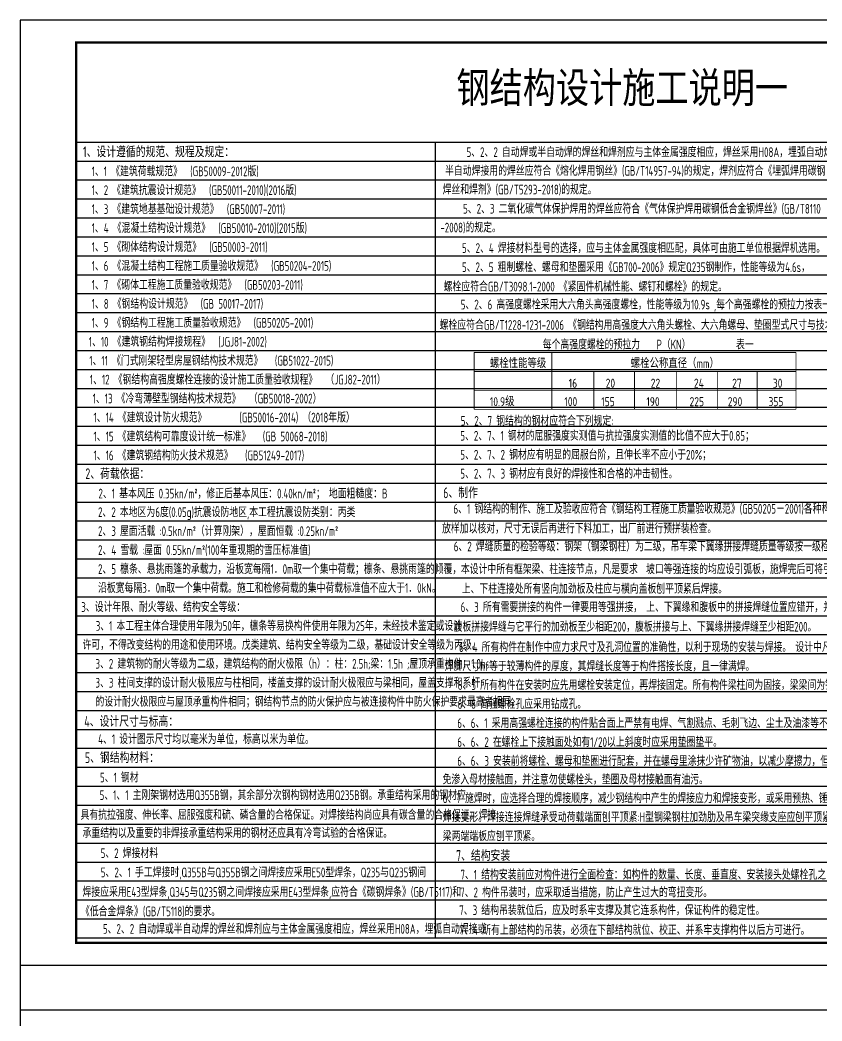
# Model space of a CAD drawing. Extents: x 69728788 to 149766163, y 20718153 to 43663798.
# Drawn here: x 74843469 to 74879113, y 21843334 to 21887809 of the extents above; entities that cross this region are included whole.
import ezdxf

# ---------------------------------------------------------------- set-up
doc = ezdxf.new("R2010")
doc.units = 0
doc.header["$LTSCALE"] = 1000
doc.header["$MEASUREMENT"] = 0
doc.layers.get('0').update_dxf_attribs({"linetype": 'CONTINUOUS'})
for name, color, linetype in [('116', 1, 'CONTINUOUS'), ('JZSM', 7, 'CONTINUOUS'), ('PUB_TITLE', 4, 'CONTINUOUS'), ('S1', 2, 'CONTINUOUS'), ('TEXT', 7, 'CONTINUOUS'), ('图审改图', 114, 'CONTINUOUS'), ('底线', 250, 'CONTINUOUS')]:
    doc.layers.add(name, color=color, linetype=linetype)
doc.styles.add('-黑体', font='simhei.ttf')
doc.styles.add('CPX', font='atssdeng.shx', dxfattribs={"width": 0.8, "bigfont": 'atssdchn.shx'})
doc.styles.add('HZS', font='atssdeng.shx', dxfattribs={"width": 0.7, "bigfont": 'atssdchn.shx'})

msp = doc.modelspace()

# ---------------------------------------------------------------- linework, layer by layer
at = {"const_width": 40.2}
for points in [[(74863652, 21873037.5), (74877955.7, 21873037.5)], [(74863652, 21873037.5), (74863652, 21870512.1)], [(74867102.7, 21873037.5), (74867102.7, 21870512.1)], [(74877955.7, 21873037.5), (74877955.7, 21870512.1)], [(74863652, 21872195.7), (74877955.7, 21872195.7)], [(74863652, 21871353.9), (74877955.7, 21871353.9)], [(74863652, 21870512.1), (74877955.7, 21870512.1)]]:
    msp.add_lwpolyline(points, dxfattribs=at)
at = {"layer": '116'}
msp.add_line((74843468.9, 21845808.9), (74843468.9, 21843808.9), dxfattribs=at)
at = {"layer": 'JZSM', "const_width": 40.2}
for points in [[(74868967.2, 21872195.7), (74868967.2, 21870512.1)], [(74870776, 21872195.7), (74870776, 21870512.1)], [(74872640.5, 21872195.7), (74872640.5, 21870512.1)], [(74874477.1, 21872195.7), (74874477.1, 21870512.1)], [(74876230.3, 21872195.7), (74876230.3, 21870512.1)]]:
    msp.add_lwpolyline(points, dxfattribs=at)
at = {"layer": 'PUB_TITLE'}
for points in [[(74843468.9, 21845808.9), (74902868.9, 21845808.9), (74902868.9, 21887808.9), (74843468.9, 21887808.9)], [(74843468.9, 21801808.9), (74902868.9, 21801808.9), (74902868.9, 21843808.9), (74843468.9, 21843808.9)]]:
    msp.add_lwpolyline(points, close=True, dxfattribs=at)
at = {"layer": 'PUB_TITLE', "const_width": 100}
msp.add_lwpolyline([(74845968.9, 21846808.9), (74901868.9, 21846808.9), (74901868.9, 21886808.9), (74845968.9, 21886808.9)], close=True, dxfattribs=at)
at = {"layer": 'PUB_TITLE', "const_width": 50}
for points in [[(74845968.9, 21882371.2), (74895859.7, 21882371.2)], [(74861929.9, 21882371.2), (74861929.9, 21847015.5)]]:
    msp.add_lwpolyline(points, dxfattribs=at)
at = {"layer": '底线'}
for p, q in [((74895859.7, 21882371.2), (74845968.9, 21882371.2)), ((74895859.7, 21881529.4), (74845968.9, 21881529.4)), ((74895859.7, 21880687.6), (74845968.9, 21880687.6)), ((74895859.7, 21879845.8), (74845968.9, 21879845.8)), ((74895859.7, 21879004), (74845968.9, 21879004)), ((74895859.7, 21878162.2), (74845968.9, 21878162.2)), ((74895859.7, 21877320.4), (74845968.9, 21877320.4)), ((74895859.7, 21876478.6), (74845968.9, 21876478.6)), ((74895859.7, 21875636.8), (74845968.9, 21875636.8)), ((74895859.7, 21874795), (74845968.9, 21874795)), ((74895859.7, 21873953.2), (74845968.9, 21873953.2)), ((74895859.7, 21873111.4), (74845968.9, 21873111.4)), ((74895859.7, 21872269.6), (74845968.9, 21872269.6)), ((74895859.7, 21871427.8), (74845968.9, 21871427.8)), ((74895859.7, 21870586), (74845968.9, 21870586)), ((74895859.7, 21869744.2), (74845968.9, 21869744.2)), ((74895859.7, 21868902.4), (74845968.9, 21868902.4)), ((74895859.7, 21868060.6), (74845968.9, 21868060.6)), ((74895859.7, 21867218.8), (74845968.9, 21867218.8)), ((74895859.7, 21866377), (74845968.9, 21866377)), ((74895859.7, 21865535.1), (74845968.9, 21865535.1)), ((74895859.7, 21864693.3), (74845968.9, 21864693.3)), ((74895859.7, 21863851.5), (74845968.9, 21863851.5)), ((74895859.7, 21863009.7), (74845968.9, 21863009.7)), ((74895859.7, 21863009.7), (74845968.9, 21863009.7)), ((74895859.7, 21862167.9), (74845968.9, 21862167.9)), ((74895859.7, 21861326.1), (74845968.9, 21861326.1)), ((74895859.7, 21860484.3), (74845968.9, 21860484.3)), ((74895859.7, 21859642.5), (74845968.9, 21859642.5)), ((74895859.7, 21858800.7), (74845968.9, 21858800.7)), ((74895859.7, 21857958.9), (74845968.9, 21857958.9)), ((74895859.7, 21857117.1), (74845968.9, 21857117.1)), ((74895859.7, 21856275.3), (74845968.9, 21856275.3)), ((74895948.3, 21855433.5), (74845968.9, 21855433.5)), ((74895916.4, 21854591.7), (74845968.9, 21854591.7)), ((74895859.7, 21853749.9), (74845968.9, 21853749.9)), ((74895859.7, 21852908.1), (74845968.9, 21852908.1)), ((74895859.7, 21852066.3), (74845968.9, 21852066.3)), ((74895859.7, 21851224.5), (74845968.9, 21851224.5)), ((74895859.7, 21850382.7), (74845968.9, 21850382.7)), ((74895859.7, 21849540.9), (74845968.9, 21849540.9)), ((74895859.7, 21848699.1), (74845968.9, 21848699.1)), ((74895859.7, 21847857.3), (74845968.9, 21847857.3)), ((74895859.7, 21847015.5), (74845968.9, 21847015.5))]:
    msp.add_line(p, q, dxfattribs=at)

# ---------------------------------------------------------------- texts
at = {"layer": 'JZSM', "style": 'CPX', "width": 0.8}
for s, p in [('螺栓性能等级', (74864350.7, 21872347.9)), ('螺栓公称直径（mm）', (74870612, 21872347.9)), ('16', (74867857, 21871471.1)), ('20', (74869498.9, 21871471.1)), ('22', (74871502.5, 21871471.1)), ('24', (74873422.7, 21871471.1)), ('27', (74875120.2, 21871471.1)), ('30', (74876929.1, 21871471.1)), ('10.9级', (74864350.7, 21870650.8)), ('100', (74867662.2, 21870650.8)), ('155', (74869304.1, 21870650.8)), ('190', (74871307.7, 21870650.8)), ('225', (74873227.9, 21870650.8)), ('290', (74874925.4, 21870650.8)), ('355', (74876734.2, 21870650.8))]:
    msp.add_text(s, height=401.77, dxfattribs=at).set_placement(p)
at = {"layer": 'S1', "color": 1, "style": 'HZS', "width": 0.7}
for s, p in [('1、设计遵循的规范、规程及规定：', (74846268.2, 21881714)), ('2、荷载依据：', (74846371.9, 21867408.8)), ('6、制作', (74862277.4, 21866562.2)), ('4、设计尺寸与标高：    ', (74846325.4, 21856406.3)), ('5、钢结构材料：', (74846350.4, 21854794.5)), ('7、结构安装', (74862847.4, 21850445.2))]:
    msp.add_text(s, height=480, dxfattribs=at).set_placement(p)
at = {"layer": 'S1', "style": 'HZS', "width": 0.7}
for s, p in [('5、2、2 自动焊或半自动焊的焊丝和焊剂应与主体金属强度相应，焊丝采用H08A，埋弧自动焊接或', (74863314.1, 21881722.3)), ('1、1 《建筑荷载规范》  (GB50009-2012版)', (74846655.8, 21880869.9)), ('半自动焊接用的焊丝应符合《熔化焊用钢丝》(GB/T14957-94)的规定，焊剂应符合《埋弧焊用碳钢', (74862360, 21880890.6)), ('1、2 《建筑抗震设计规范》  (GB50011-2010)(2016版)   ', (74846652.8, 21880032.8)), ('焊丝和焊剂》(GB/T5293-2018)的规定。', (74862249.3, 21880059)), ('1、3 《建筑地基基础设计规范》  (GB50007-2011)   ', (74846652.8, 21879191)), (' 5、2、3 二氧化碳气体保护焊用的焊丝应符合《气体保护焊用碳钢低合金钢焊丝》(GB/T8110', (74862977.2, 21879207.5)), ('1、4 《混凝土结构设计规范》  (GB50010-2010)(2015版)   ', (74846652.8, 21878349.2)), ('-2008)的规定。', (74862151.2, 21878370.1)), ('1、5 《砌体结构设计规范》  (GB50003-2011)   ', (74846652.8, 21877507.4)), ('5、2、4 焊接材料型号的选择，应与主体金属强度相匹配，具体可由施工单位根据焊机选用。', (74863114.4, 21877461.3)), ('1、6 《混凝土结构工程施工质量验收规范》  (GB50204-2015)    ', (74846652.8, 21876665.6)), ('5、2、5 粗制螺栓、螺母和垫圈采用《GB700-2006》规定Q235钢制作，性能等级为4.6s，', (74863111.9, 21876611.4)), ('1、7 《砌体工程施工质量验收规范》  (GB50203-2011) ', (74846652.8, 21875823.8)), ('螺栓应符合GB/T3098.1-2000 《紧固件机械性能、螺钉和螺栓》的规定。', (74862298.1, 21875747.7)), ('1、8 《钢结构设计规范》  (GB 50017-2017)', (74846652.8, 21874982)), ('5、2、6 高强度螺栓采用大六角头高强度螺栓，性能等级为10.9s ,每个高强螺栓的预拉力按表一采用，高强度', (74863056.4, 21874949.4)), ('1、9 《钢结构工程施工质量验收规范》  (GB50205-2001)', (74846652.8, 21874140.2)), ('螺栓应符合GB/T1228-1231-2006 《钢结构用高强度大六角头螺栓、大六角螺母、垫圈型式尺寸与技术条件》的规定。', (74862119, 21874044)), ('1、10 《建筑钢结构焊接规程》  (JGJ81-2002)  ', (74846525.8, 21873298.4)), ('每个高强度螺栓的预拉力    P（KN）           表一', (74866701.4, 21873172.2)), ('1、11 《门式刚架轻型房屋钢结构技术规范》   (GB51022-2015)', (74846552.5, 21872456.6)), ('1、12 《钢结构高强度螺栓连接的设计施工质量验收规程》  （JGJ82-2011）', (74846572.5, 21871614.8)), ('1、13 《冷弯薄壁型钢结构技术规范》  （GB50018-2002）', (74846697, 21870773)), ('1、14 《建筑设计防火规范》        (GB50016-2014) （2018年版）', (74846737.3, 21869931.2)), ('5、2、7 钢结构的钢材应符合下列规定:', (74863056.4, 21869782.4)), ('1、15 《建筑结构可靠度设计统一标准》   (GB 50068-2018)', (74846737.3, 21869089.4)), ('5、2、7、1 钢材的屈服强度实测值与抗拉强度实测值的比值不应大于0.85；', (74863038.6, 21869119.3)), ('5、2、7、2 钢材应有明显的屈服台阶，且伸长率不应小于20%；', (74863038.6, 21868277.5)), ('5、2、7、3 钢材应有良好的焊接性和合格的冲击韧性。', (74863038.6, 21867435.7)), ('6、1 钢结构的制作、施工及验收应符合《钢结构工程施工质量验收规范》(GB50205－2001)各种构件必须1：1', (74862733.3, 21865873.9)), ('放样加以核对，尺寸无误后再进行下料加工，出厂前进行预拼装检查。', (74862226.9, 21865000.2)), ('3、设计年限、耐火等级、结构安全等级：', (74846192.3, 21861510.2)), ('6、3 所有需要拼接的构件一律要用等强拼接， 上、下翼缘和腹板中的拼接焊缝位置应错开，并避免与加劲板重合， ', (74863053.3, 21861506.6)), ('3、1 本工程主体合理使用年限为50年，檩条等易换构件使用年限为25年，未经技术鉴定或设计', (74846834.5, 21860670.8)), ('腹板拼接焊缝与它平行的加劲板至少相距200，腹板拼接与上、下翼缘拼接焊缝至少相距200。 ', (74862742.4, 21860633.7)), ('许可，不得改变结构的用途和使用环境。戊类建筑、结构安全等级为二级，基础设计安全等级为丙级。', (74846247.9, 21859829)), ('6、4 所有构件在制作中应力求尺寸及孔洞位置的准确性，以利于现场的安装与焊接。 设计中凡是未注明的焊缝，其', (74862983.3, 21859729.7)), ('3、2 建筑物的耐火等级为二级，建筑结构的耐火极限（h）：柱：2.5h;梁：1.5h ;屋顶承重构件：1.0h。', (74846822.3, 21858987.2)), ('焊脚尺寸hf等于较薄构件的厚度，其焊缝长度等于构件搭接长度，且一律满焊。', (74862346.3, 21858879.2)), ('6、5 所有构件在安装时应先用螺栓安装定位，再焊接固定。所有构件梁柱间为固接，梁梁间为铰接。', (74862925.6, 21858046.1)), ('6、6 高强螺栓孔应采用钻成孔。', (74862920.3, 21857204.3)), ('6、6、1 采用高强螺栓连接的构件贴合面上严禁有电焊、气割溅点、毛刺飞边、尘土及油漆等不洁物质。', (74862902.7, 21856353.7)), ('4、1 设计图示尺寸均以毫米为单位，标高以米为单位。', (74846941.2, 21855638.7)), ('6、6、2 在螺栓上下接触面处如有1/20以上斜度时应采用垫圈垫平。', (74862902.7, 21855511.9)), ('6、6、3 安装前将螺栓、螺母和垫圈进行配套，并在螺母里涂抹少许矿物油，以减少摩擦力，但切忌沾在螺杆上，以', (74862902.7, 21854670.1)), ('5、1 钢材', (74847023.9, 21853936)), ('免渗入母材接触面，并注意勿使螺栓头，垫圈及母材接触面有油污。', (74862251.1, 21853847.5)), ('5、1、1 主刚架钢材选用Q355B钢，其余部分次钢构钢材选用Q235B钢。承重结构采用的钢材应', (74847006.3, 21853152.4)), ('具有抗拉强度、伸长率、屈服强度和硫、磷含量的合格保证。对焊接结构尚应具有碳含量的合格保证。焊接', (74846156.3, 21852274.5)), ('承重结构以及重要的非焊接承重结构采用的钢材还应具有冷弯试验的合格保证。', (74846247, 21851468.8)), ('5、2 焊接材料', (74847052.9, 21850573.4)), ('5、2、1 手工焊接时,Q355B与Q355B钢之间焊接应采用E50型焊条，Q235与Q235钢间', (74847059.4, 21849719.8)), ('7、1 结构安装前应对构件进行全面检查：如构件的数量、长度、垂直度、安装接头处螺栓孔之间的尺寸是否符合要求。', (74863042.5, 21849618.1)), ('焊接应采用E43型焊条,Q345与Q235钢之间焊接应采用E43型焊条,应符合《碳钢焊条》(GB/T5117)和', (74846245.6, 21848849.1)), ('7、2 构件吊装时，应采取适当措施，防止产生过大的弯扭变形。', (74863030.8, 21848832.6)), ('《低合金焊条》(GB/T5118)的要求。', (74846178.5, 21847988.1)), ('7、3 结构吊装就位后，应及时系牢支撑及其它连系构件，保证构件的稳定性。', (74862990.5, 21848040.1)), ('5、2、2 自动焊或半自动焊的焊丝和焊剂应与主体金属强度相应，焊丝采用H08A，埋弧自动焊接或', (74847153.2, 21847208.4)), ('7、4 所有上部结构的吊装，必须在下部结构就位、校正、并系牢支撑构件以后方可进行。', (74863016.3, 21847159.8))]:
    msp.add_text(s, height=432, dxfattribs=at).set_placement(p)
at = {"layer": 'S1', "color": 6, "style": 'HZS', "width": 0.7}
for s, p in [('2、1 基本风压 0.35kn/m%%1402%%141，修正后基本风压：0.40kn/m%%1402%%141； 地面粗糙度：B', (74846955.3, 21866551.5)), ('2、2 本地区为6度(0.05g)抗震设防地区,本工程抗震设防类别：丙类', (74846936.7, 21865724.8)), ('2、3 屋面活载 :0.5kn/m%%1402%%141（计算刚架），屋面恒载 :0.25kn/m%%1402%%141', (74846936.7, 21864883)), ('2、4 雪载 :屋面 0.55kn/m%%1402%%141(100年重现期的雪压标准值)', (74846936.7, 21864041.2))]:
    msp.add_text(s, height=432, dxfattribs=at).set_placement(p)
at = {"layer": 'TEXT', "color": 3, "style": '-黑体', "width": 0.8}
msp.add_text('钢结构设计施工说明一', height=1350.67, dxfattribs=at).set_placement((74862866.5, 21884131.7))
at = {"layer": '图审改图', "style": 'HZS', "width": 0.7}
for s, p in [('1、16 《建筑钢结构防火技术规范》   (GB51249-2017)', (74846737.3, 21868247.6)), ('6、2 焊缝质量的检验等级：钢架（钢梁钢柱）为二级，吊车梁下翼缘拼接焊缝质量等级按一级检测,其余次要构件为三级。', (74862746.5, 21864198.9)), ('2、5 檩条、悬挑雨篷的承载力，沿板宽每隔1．0m取一个集中荷载；檩条、悬挑雨篷的倾覆，', (74846936.7, 21863199.4)), ('本设计中所有框架梁、柱连接节点，凡是要求  坡口等强连接的均应设引弧板，施焊完后可将引弧板割掉。所有钢柱在柱顶、', (74863063.7, 21863191.4)), ('沿板宽每隔3．0m取一个集中荷载。施工和检修荷载的集中荷载标准值不应大于1．0kN。', (74846936.7, 21862357.6)), ('上、下柱连接处所有竖向加劲板及柱应与横向盖板刨平顶紧后焊接。', (74863101.6, 21862321.3)), ('3、3 柱间支撑的设计耐火极限应与柱相同，楼盖支撑的设计耐火极限应与梁相同，屋盖支撑和系杆', (74846822.3, 21858145.4)), ('的设计耐火极限应与屋顶承重构件相同；钢结构节点的防火保护应与被连接构件中防火保护要求最高者相同。', (74846822.3, 21857303.6)), ('6、7 施焊时，应选择合理的焊接顺序，减少钢结构中产生的焊接应力和焊接变形，或采用预热、锤击或整体回火等方法处理', (74862260.1, 21853014.4)), ('焊接变形。焊接连接焊缝承受动荷载端面刨平顶紧:H型钢梁钢柱加劲肋及吊车梁突缘支座应刨平顶紧，吊车梁加劲肋及吊车', (74862260.1, 21852172.6)), ('梁两端端板应刨平顶紧。', (74862260.1, 21851330.8))]:
    msp.add_text(s, height=432, dxfattribs=at).set_placement(p)

doc.saveas('drawing.dxf')
